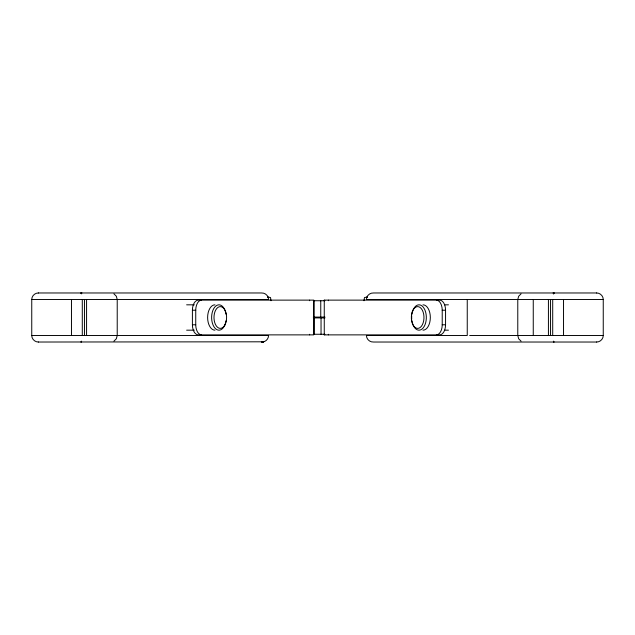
<?xml version="1.0" encoding="UTF-8"?>
<svg xmlns="http://www.w3.org/2000/svg" width="635" height="635" viewBox="0 0 635 635"><rect width="100%" height="100%" fill="white"/><g stroke="black" fill="none" stroke-linecap="round" stroke-linejoin="round"><path stroke-width="0.95" d="M81.28 342.027L81.613 341.154L80.931 342.027M38.425 342.027C34.869 342.122 31.726 339.034 31.75 335.486L31.75 299.514C31.726 295.966 34.869 292.878 38.425 292.973M596.575 292.973C600.131 292.878 603.274 295.966 603.25 299.514L603.25 335.486C603.274 339.034 600.131 342.122 596.575 342.027M113.943 341.154L116.34 338.757L117.221 335.486L117.221 299.514L116.34 296.243L113.943 293.846M521.057 293.846L518.66 296.243L517.779 299.514L517.779 335.486L518.66 338.757L521.057 341.154M262.85 341.805L38.291 342.027M554.069 292.973L553.387 293.846L554.069 292.973L553.037 292.973M263.128 341.805L262.652 341.947C265.922 341.757 268.565 338.725 268.565 335.486L31.75 335.486M263.215 341.805L262.652 341.947L263.708 341.805L261.43 342.027L262.541 341.805M263.438 341.805L262.652 341.947L263.644 341.805M267.732 297.116L268.153 297.061M81.963 292.973L80.931 292.973L81.613 293.846L81.002 292.973M38.291 292.973L261.43 292.973C265.12 292.687 268.605 295.751 268.565 299.514L31.75 299.514M596.709 292.973L373.57 292.973C369.88 292.687 366.395 295.751 366.435 299.514L603.25 299.514M267.819 297.061L270.534 297.537L271.01 300.736M367.181 297.061L364.466 297.537L363.99 300.736M324.183 300.125L439.714 300.125A10.089 5.834 -90 0 1 445.556 310.213L445.556 324.787A10.089 5.834 90 0 1 439.714 334.875L324.183 334.875M313.341 300.736L324.937 300.736M186.626 304.824L194.318 304.824M444.603 304.824L448.445 304.824M192.405 310.213A10.089 5.834 90 0 1 198.239 300.125L313.777 300.125L313.698 334.875L198.239 334.875A10.089 5.834 -90 0 1 192.405 324.787L192.405 310.213L195.739 310.213A10.089 5.834 -90 0 1 201.573 300.125M436.38 300.125A10.089 5.834 -90 0 1 442.222 310.213L445.556 310.213M313.341 317.087L324.937 317.087M313.341 317.913L324.937 317.913M192.405 324.787L195.739 324.787A10.089 5.834 -90 0 0 201.573 334.875M436.38 334.875A10.089 5.834 90 0 0 442.222 324.787L445.556 324.787M186.626 330.176L194.318 330.176M444.603 330.176L448.445 330.176M313.341 334.264L324.937 334.264M469.67 335.486L603.25 335.486M596.709 342.027L373.57 342.027C369.88 342.313 366.395 339.249 366.435 335.486L467.249 335.486L467.249 299.514M366.847 297.061L367.268 297.116M554.069 342.027L553.387 341.154L553.72 342.027M563.531 299.514L563.531 335.486M552.704 299.514L552.704 335.486M550.545 299.514L550.545 335.486M548.426 299.514L548.426 335.486M533.257 299.514L533.257 335.486M442.222 310.213L442.222 324.787M328.351 300.125L328.351 300.72M328.351 334.28L328.351 334.875M324.263 300.125L324.263 334.875M321.04 317.913L321.04 334.264M320.754 300.736L320.754 317.087M314.246 317.913L314.246 334.264M313.96 300.736L313.96 317.087M309.602 300.125L309.602 300.72M309.602 334.28L309.602 334.875M195.739 310.213L195.739 324.787M86.574 299.514L86.574 335.486M84.455 299.514L84.455 335.486M82.296 299.514L82.296 335.486M71.469 299.514L71.469 335.486M226.044 320.778A12.676 7.334 -90 0 1 214.749 327.882A12.676 7.334 -90 0 1 214.749 307.118A12.676 7.334 -90 0 1 226.044 314.222M214.955 330.176A12.676 7.334 -90 0 1 207.621 317.5A12.676 7.334 -90 0 1 214.955 304.824M411.909 314.222A12.676 7.334 -90 0 1 423.204 307.118A12.676 7.334 -90 0 1 423.204 327.882A12.676 7.334 -90 0 1 411.909 320.778M411.726 319.151A12.676 7.334 -90 0 1 411.726 315.849M422.997 304.824A12.676 7.334 -90 0 1 430.332 317.5A12.676 7.334 -90 0 1 422.997 330.176M224.75 325.207A10.898 6.31 -90 0 0 221.925 306.975A10.898 6.31 -90 0 0 214.201 320.318A10.898 6.31 -90 0 0 224.75 325.207M412.202 312.047A10.898 6.31 90 0 0 417.663 328.398A10.898 6.31 90 0 0 423.124 312.047A10.898 6.31 90 0 0 412.202 312.047"/></g></svg>
